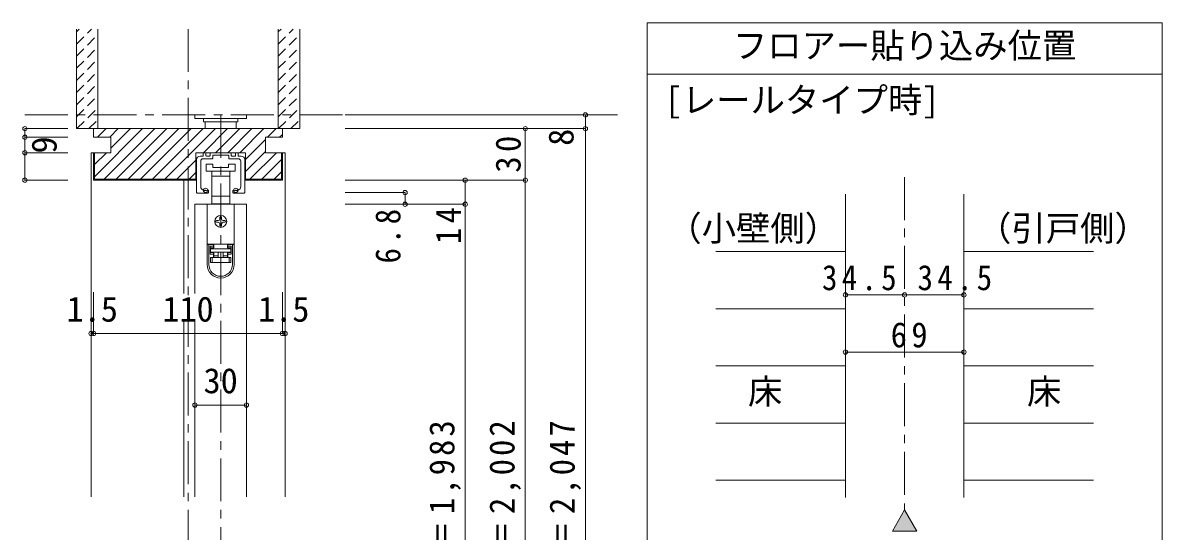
# Model space of a CAD drawing. Units: millimetres at full size, sheet at 1:5. Extents: x -957 to 993, y -689 to 708.
# Drawn here: x -87 to 576, y -224 to 72 of the extents above; entities that cross this region are included whole.
import ezdxf
from ezdxf.enums import TextEntityAlignment as Align

# ---------------------------------------------------------------- set-up
doc = ezdxf.new("R2010")
doc.units = ezdxf.units.MM
doc.header["$LTSCALE"] = 5
doc.header["$PDMODE"] = 32
doc.header["$PDSIZE"] = 2.5
doc.linetypes.add('CHAIN1', pattern=[8, 5, -1, 1, -1])
doc.linetypes.add('DASHED1', pattern=[1.8, 1.2, -0.6])
doc.layers.add('0-B_寸法', color=7, linetype='Continuous', lineweight=9)
doc.styles.add('ＭＳ ゴシック', font='')
doc.styles.get('ＭＳ ゴシック').set_extended_font_data('MS Gothic')

# ---------------------------------------------------------------- blocks, each defined once
blk = doc.blocks.new('01')
at = {"layer": '0-B_寸法'}
for p, q in [((-10.15, 6.02), (-10.15, 7.42)), ((-8.95, 7.72), (-9.85, 7.72)), ((-8.65, 6.02), (-8.65, 7.42)), ((-6.15, 7.42), (-6.15, 6.02)), ((-5.85, 7.72), (5.85, 7.72)), ((6.15, 7.42), (6.15, 6.02)), ((8.65, 6.02), (8.65, 7.42)), ((8.95, 7.72), (9.85, 7.72)), ((10.15, 6.02), (10.15, 7.42)), ((-14, 3.72), (-14, -15.48)), ((-12, 5.72), (-10.45, 5.72)), ((-11.65, 2.72), (-11.65, -12.157)), ((-10.15, 4.22), (-4.95, 4.22)), ((-6.45, 5.72), (-8.35, 5.72)), ((-4.65, 4.52), (-4.65, 5.92)), ((-4.35, 6.22), (-0.3, 6.22)), ((0, 6.52), (-0.3, 6.22)), ((0, 6.52), (0.3, 6.22)), ((4.35, 6.22), (0.3, 6.22)), ((4.65, 4.52), (4.65, 5.92)), ((10.15, 4.22), (4.95, 4.22)), ((6.45, 5.72), (8.35, 5.72)), ((12, 5.72), (10.45, 5.72)), ((11.65, 2.72), (11.65, -12.157)), ((14, 3.72), (14, -15.48)), ((-13.7, -15.78), (-7.45, -15.78)), ((-7.15, -15.48), (-7.15, -14.405)), ((7.15, -15.48), (7.15, -14.405)), ((13.7, -15.78), (7.45, -15.78))]:
    blk.add_line(p, q, dxfattribs=at)
for centre, radius, start, end in [((-9.85, 7.42), 0.3, 90, 180), ((-8.95, 7.42), 0.3, 0, 90), ((-5.85, 7.42), 0.3, 90, 180), ((5.85, 7.42), 0.3, 0, 90), ((8.95, 7.42), 0.3, 90, 180), ((9.85, 7.42), 0.3, 0, 90), ((-12, 3.72), 2, 90, 180), ((-10.15, 2.72), 1.5, 90, 180), ((-10.45, 6.02), 0.3, 270, 0), ((-8.35, 6.02), 0.3, 180, 270), ((-6.45, 6.02), 0.3, 270, 0), ((-4.95, 4.52), 0.3, 270, 0), ((-4.35, 5.92), 0.3, 90, 180), ((4.35, 5.92), 0.3, 0, 90), ((4.95, 4.52), 0.3, 180, 270), ((6.45, 6.02), 0.3, 180, 270), ((8.35, 6.02), 0.3, 270, 0), ((10.45, 6.02), 0.3, 180, 270), ((10.15, 2.72), 1.5, 0, 90), ((12, 3.72), 2, 0, 90), ((-9.65, -12.157), 2, 180, 253.54075), ((9.65, -12.157), 2, 286.45925, 0), ((-13.7, -15.48), 0.3, 180, 270), ((-8.8, -9.28), 5, 253.54075, 284.75682), ((-7.45, -14.405), 0.3, 0, 104.75682), ((-7.45, -15.48), 0.3, 270, 0), ((7.45, -14.405), 0.3, 75.24318, 180), ((7.45, -15.48), 0.3, 180, 270), ((8.8, -9.28), 5, 255.24318, 286.45925), ((13.7, -15.48), 0.3, 270, 0)]:
    blk.add_arc(centre, radius, start, end, dxfattribs=at)
for p in [(-8.8, -14.28), (8.8, -14.28)]:
    blk.add_point(p, dxfattribs=at)

msp = doc.modelspace()

# ---------------------------------------------------------------- linework, layer by layer
at = {"layer": '0-B_寸法', "linetype": 'DASHED1'}
for p, q in [((-56.214, 59.337), (-47.493, 68.058)), ((-56.214, 66.408), (-54.564, 68.058)), ((61.286, 59.337), (70.007, 68.058)), ((61.286, 66.408), (62.936, 68.058)), ((-56.214, 52.266), (-43.714, 64.766)), ((61.286, 52.266), (73.786, 64.766)), ((-56.214, 45.195), (-43.714, 57.695)), ((61.286, 45.195), (73.786, 57.695)), ((-56.214, 38.124), (-43.714, 50.624)), ((61.286, 38.124), (73.786, 50.624)), ((-56.214, 31.053), (-43.714, 43.553)), ((61.286, 31.053), (73.786, 43.553)), ((-56.214, 23.982), (-43.714, 36.482)), ((61.286, 23.982), (73.786, 36.482)), ((-56.214, 16.911), (-43.714, 29.411)), ((61.286, 16.911), (73.786, 29.411)), ((-55.996, 10.058), (-43.714, 22.34)), ((61.504, 10.058), (73.786, 22.34)), ((-48.925, 10.058), (-43.714, 15.269)), ((68.575, 10.058), (73.786, 15.269))]:
    msp.add_line(p, q, dxfattribs=at)
at = {"layer": '0-B_寸法'}
for p, q in [((-56.214, 68.058), (-56.214, 10.058)), ((-43.714, 68.058), (-43.714, 10.058)), ((61.286, 68.058), (61.286, 10.058)), ((73.786, 68.058), (73.786, 10.058)), ((276.069, 71.709), (276.069, -469.784)), ((576.069, 71.709), (276.069, 71.709)), ((-56.214, 18.058), (-56.214, 45.058)), ((61.286, 18.058), (61.286, 45.058)), ((576.069, 41.709), (276.069, 41.709)), ((12.786, 18.058), (12.786, 16.058)), ((12.786, 16.058), (42.786, 16.058)), ((17.786, 16.058), (17.786, 14.058)), ((17.786, 14.058), (37.786, 14.058)), ((18.786, 14.058), (18.786, 10.058)), ((36.786, 10.058), (36.786, 14.058)), ((37.786, 16.058), (37.786, 14.058)), ((42.786, 18.058), (42.786, 16.058)), ((240.18, 18.058), (100.18, 18.058)), ((240.18, 18.058), (240.18, 10.058)), ((-56.214, 10.058), (-43.714, 10.058)), ((-53.714, 10.058), (-52.214, 10.058)), ((63.786, 10.058), (-46.214, 10.058)), ((-46.214, 5.058), (-46.214, 10.058)), ((-45.714, -17.929), (-17.727, 10.058)), ((-43.94, 5.058), (-38.94, 10.058)), ((-40.156, -19.442), (-10.656, 10.058)), ((-36.869, 5.058), (-31.869, 10.058)), ((-36.214, -1.358), (-24.798, 10.058)), ((-33.085, -19.442), (-3.585, 10.058)), ((-26.014, -19.442), (3.486, 10.058)), ((-18.943, -19.442), (10.557, 10.058)), ((-11.871, -19.442), (17.629, 10.058)), ((-4.8, -19.442), (24.7, 10.058)), ((17.771, -3.942), (31.771, 10.058)), ((24.842, -3.942), (38.842, 10.058)), ((31.913, -3.942), (45.913, 10.058)), ((38.984, -3.942), (52.984, 10.058)), ((55.055, 5.058), (60.055, 10.058)), ((61.286, 10.058), (73.786, 10.058)), ((62.126, 5.058), (63.786, 6.718)), ((63.786, 5.058), (63.786, 10.058)), ((63.786, 10.058), (65.286, 10.058)), ((240.18, 10.058), (100.18, 10.058)), ((205.18, -439.942), (205.18, 10.058)), ((240.18, 10.058), (240.18, -427.942)), ((-46.214, 5.058), (-36.214, 5.058)), ((-36.214, 5.058), (-36.214, -3.942)), ((42.186, -7.811), (53.786, 3.789)), ((63.786, 5.058), (53.786, 5.058)), ((53.786, 5.058), (53.786, -3.942)), ((-36.214, -3.942), (-47.714, -3.942)), ((-47.714, -3.942), (-47.714, -204.442)), ((-46.214, -3.942), (-46.214, -19.942)), ((-45.714, -3.942), (-45.714, -19.442)), ((-45.714, -10.858), (-38.798, -3.942)), ((13.386, -19.942), (13.386, -3.942)), ((42.186, -3.942), (13.386, -3.942)), ((42.186, -14.882), (53.786, -3.282)), ((42.186, -19.942), (42.186, -3.942)), ((44.697, -19.442), (60.197, -3.942)), ((53.786, -3.942), (65.286, -3.942)), ((63.286, -3.942), (63.286, -19.442)), ((63.786, -3.942), (63.786, -19.942)), ((65.286, -3.942), (65.286, -204.442)), ((13.386, -8.326), (2.271, -19.442)), ((19.286, -10.642), (19.286, -14.642)), ((23.286, -10.642), (19.286, -10.642)), ((23.286, -12.642), (23.286, -10.642)), ((32.286, -12.642), (23.286, -12.642)), ((32.286, -10.642), (32.286, -12.642)), ((36.286, -10.642), (32.286, -10.642)), ((36.286, -14.642), (36.286, -10.642)), ((51.768, -19.442), (63.286, -7.924)), ((-45.714, -19.442), (13.386, -19.442)), ((9.342, -19.442), (13.386, -15.398)), ((19.286, -14.642), (27.786, -14.642)), ((22.536, -14.642), (22.536, -17.642)), ((22.536, -17.642), (22.536, -29.242)), ((22.536, -17.642), (27.786, -17.642)), ((27.786, -14.642), (36.286, -14.642)), ((27.786, -17.642), (33.036, -17.642)), ((33.036, -17.642), (33.036, -14.642)), ((33.036, -29.242), (33.036, -17.642)), ((42.186, -19.442), (63.286, -19.442)), ((58.839, -19.442), (63.286, -14.995)), ((-46.214, -19.942), (13.386, -19.942)), ((6.286, -19.942), (6.286, -85.918)), ((42.186, -19.942), (63.786, -19.942)), ((205.18, -19.942), (100.18, -19.942)), ((170.18, -19.942), (170.18, -419.942)), ((22.536, -29.242), (22.536, -33.642)), ((27.786, -29.242), (22.536, -29.242)), ((33.036, -29.242), (27.786, -29.242)), ((33.036, -33.642), (33.036, -29.242)), ((135.18, -27.142), (100.18, -27.142)), ((135.18, -27.142), (135.18, -33.942)), ((391.569, -28.174), (391.569, -204.681)), ((460.569, -28.174), (460.569, -204.681)), ((12.786, -33.942), (12.786, -85.918)), ((42.786, -33.942), (12.786, -33.942)), ((19.886, -33.942), (19.886, -57.242)), ((35.686, -33.942), (19.886, -33.942)), ((22.536, -33.642), (23.786, -33.642)), ((31.786, -33.942), (31.786, -33.642)), ((31.786, -33.642), (33.036, -33.642)), ((35.686, -33.942), (35.686, -57.242)), ((42.786, -33.942), (42.786, -204.442)), ((170.18, -33.942), (100.18, -33.942)), ((26.286, -43.442), (25.286, -43.442)), ((25.286, -44.442), (26.286, -44.442)), ((27.286, -41.442), (27.286, -42.442)), ((27.286, -45.442), (27.286, -46.442)), ((28.286, -42.442), (28.286, -41.442)), ((28.286, -46.442), (28.286, -45.442)), ((30.286, -43.442), (29.286, -43.442)), ((29.286, -44.442), (30.286, -44.442)), ((19.886, -57.242), (19.886, -57.342)), ((35.686, -57.242), (19.886, -57.242)), ((19.886, -57.342), (19.886, -69.042)), ((20.886, -57.342), (19.886, -57.342)), ((20.886, -69.042), (20.886, -57.342)), ((23.586, -57.342), (20.886, -57.342)), ((21.686, -58.342), (23.586, -58.342)), ((21.686, -58.342), (21.686, -63.042)), ((23.586, -59.342), (21.686, -59.342)), ((23.786, -59.442), (21.886, -59.442)), ((21.886, -59.442), (21.886, -59.942)), ((22.886, -57.342), (22.886, -57.242)), ((23.586, -57.342), (23.586, -58.342)), ((23.586, -58.342), (23.586, -59.342)), ((23.786, -59.442), (23.786, -57.242)), ((31.786, -57.242), (31.786, -59.442)), ((33.686, -59.442), (31.786, -59.442)), ((31.986, -58.342), (31.986, -57.342)), ((34.686, -57.342), (31.986, -57.342)), ((31.986, -58.342), (33.886, -58.342)), ((32.686, -57.242), (32.686, -57.342)), ((33.686, -59.942), (33.686, -59.442)), ((33.886, -63.042), (33.886, -58.342)), ((35.686, -57.242), (35.686, -57.342)), ((35.686, -69.042), (35.686, -57.342)), ((23.586, -63.042), (21.686, -63.042)), ((21.886, -67.942), (21.886, -64.942)), ((21.886, -64.942), (22.886, -64.942)), ((22.886, -64.942), (22.886, -67.942)), ((22.886, -64.942), (32.686, -64.942)), ((23.586, -63.042), (23.586, -64.942)), ((23.786, -63.942), (23.786, -61.942)), ((23.786, -63.942), (26.286, -63.942)), ((23.786, -64.942), (23.786, -63.942)), ((26.286, -61.942), (26.286, -64.942)), ((29.286, -61.942), (29.286, -64.942)), ((31.786, -61.942), (31.786, -63.942)), ((31.986, -62.042), (33.886, -62.042)), ((31.986, -63.042), (31.986, -62.042)), ((31.986, -64.942), (31.986, -63.042)), ((33.886, -63.042), (31.986, -63.042)), ((32.686, -67.942), (32.686, -64.942)), ((32.686, -64.942), (33.686, -64.942)), ((33.686, -64.942), (33.686, -67.942)), ((316.069, -61.476), (391.569, -61.476)), ((460.569, -61.476), (536.069, -61.476)), ((22.886, -67.942), (21.886, -67.942)), ((32.686, -67.942), (22.886, -67.942)), ((33.686, -67.942), (32.686, -67.942)), ((-46.214, -109.246), (-46.214, -85.188)), ((-46.214, -109.246), (-46.214, -85.188)), ((63.786, -109.246), (63.786, -88.688)), ((391.569, -86.736), (426.069, -86.736)), ((426.069, -86.736), (460.569, -86.736)), ((316.069, -94.777), (391.569, -94.777)), ((460.569, -94.777), (536.069, -94.777)), ((6.286, -100.847), (6.286, -204.442)), ((12.786, -100.847), (12.786, -204.442)), ((-46.214, -109.246), (63.786, -109.246)), ((391.569, -120.037), (460.569, -120.037)), ((316.069, -128.078), (391.569, -128.078)), ((460.569, -128.078), (536.069, -128.078)), ((12.786, -150.942), (42.786, -150.942)), ((316.069, -161.38), (391.569, -161.38)), ((460.569, -161.38), (536.069, -161.38)), ((316.069, -194.681), (391.569, -194.681)), ((460.569, -194.681), (536.069, -194.681)), ((426.069, -211.948), (418.931, -224.31)), ((426.069, -211.948), (418.931, -224.31)), ((426.069, -211.948), (433.206, -224.31)), ((426.069, -211.948), (433.206, -224.31)), ((433.206, -224.31), (418.931, -224.31)), ((418.931, -224.31), (433.206, -224.31))]:
    msp.add_line(p, q, dxfattribs=at)
at = {"layer": '0-B_寸法', "linetype": 'CHAIN1'}
for p, q in [((8.786, 68.058), (8.786, -449.942)), ((-86.214, 18.058), (259.18, 18.058)), ((27.786, 18.058), (27.786, -439.942)), ((426.069, -18.174), (426.069, -211.948))]:
    msp.add_line(p, q, dxfattribs=at)
at = {"layer": '0-B_寸法', "color": 4}
for p, q in [((-86.214, 10.058), (-86.214, 5.058)), ((-86.214, 10.058), (-61.214, 10.058)), ((-86.214, 5.058), (-61.214, 5.058)), ((-86.214, 5.058), (-86.214, -3.942)), ((-86.214, -3.942), (-61.214, -3.942)), ((-86.214, -3.942), (-86.214, -19.942)), ((-86.214, -19.942), (-61.214, -19.942)), ((-47.714, -109.246), (-47.714, -85.188)), ((-46.214, -109.246), (-46.214, -85.188)), ((63.786, -109.246), (63.786, -85.188)), ((65.286, -109.246), (65.286, -85.188)), ((-47.714, -109.246), (-46.214, -109.246)), ((63.786, -109.246), (65.286, -109.246))]:
    msp.add_line(p, q, dxfattribs=at)
at = {"layer": '0-B_寸法'}
for points in [[(576.069, 71.709), (576.069, -469.784), (276.069, -469.784)], [(31.786, -33.642), (23.786, -33.642), (23.786, -33.942)], [(33.886, -59.342), (31.986, -59.342), (31.986, -58.342)], [(35.686, -57.342), (34.686, -57.342), (34.686, -69.042)], [(21.686, -62.042), (23.586, -62.042), (23.586, -63.042)], [(29.286, -63.942), (31.786, -63.942), (31.786, -64.942)]]:
    msp.add_lwpolyline(points, dxfattribs=at)
msp.add_lwpolyline([(33.686, -61.942), (21.886, -61.942), (21.886, -59.942), (33.686, -59.942)], close=True, dxfattribs=at)
msp.add_circle((27.786, -43.942), 3.5, dxfattribs=at)
for centre, radius, start, end in [((25.286, -43.942), 0.5, 90, 180), ((25.286, -43.942), 0.5, 180, 270), ((26.286, -42.442), 1, 270, 0), ((26.286, -45.442), 1, 0, 90), ((27.786, -41.442), 0.5, 90, 180), ((27.786, -46.442), 0.5, 180, 270), ((27.786, -41.442), 0.5, 0, 90), ((27.786, -46.442), 0.5, 270, 0), ((29.286, -42.442), 1, 180, 270), ((29.286, -45.442), 1, 90, 180), ((30.286, -43.942), 0.5, 0, 90), ((30.286, -43.942), 0.5, 270, 0), ((27.786, -69.042), 7.9, 180, 0), ((27.786, -69.042), 6.9, 180, 0)]:
    msp.add_arc(centre, radius, start, end, dxfattribs=at)
for p in [(240.18, 18.058), (-86.214, 10.058), (205.18, 10.058), (240.18, 10.058), (-86.214, 5.058), (-86.214, -3.942), (-86.214, -19.942), (170.18, -19.942), (205.18, -19.942), (135.18, -27.142), (135.18, -33.942), (170.18, -33.942), (391.569, -86.736), (426.069, -86.736), (460.569, -86.736), (-47.714, -109.246), (-46.214, -109.246), (-46.214, -109.246), (63.786, -109.246), (63.786, -109.246), (65.286, -109.246), (391.569, -120.037), (460.569, -120.037), (12.786, -150.942), (42.786, -150.942)]:
    msp.add_point(p, dxfattribs=at)
at = {"layer": '0-B_寸法', "color": 16}
msp.add_solid([(418.931, -224.31), (426.069, -211.948), (433.206, -224.31)], dxfattribs=at)

# ---------------------------------------------------------------- block references
at = {"layer": '0-B_寸法'}
msp.add_blockref('01', (27.786, -11.662), dxfattribs=at)

# ---------------------------------------------------------------- texts
at = {"layer": '0-B_寸法', "style": 'ＭＳ ゴシック'}
for s, p in [('フロアー貼り込み位置', (326.069, 46.709)), ('[レールタイプ時]', (286.409, 15.02)), ('（小壁側）', (287.902, -59.689)), ('（引戸側）', (468.265, -59.689)), ('1.5', (-61.964, -106.746)), ('110', (-6.214, -106.746)), ('1.5', (49.536, -106.746)), ('30', (17.786, -148.442)), ('床', (334.819, -154.729)), ('床', (497.319, -154.729))]:
    msp.add_text(s, height=14.66, dxfattribs=at).set_placement(p, align=Align.BOTTOM_LEFT)
for s, p in [('8', (237.68, 0.058)), ('9', (-63.353, -4.442))]:
    msp.add_text(s, height=14.66, rotation=90, dxfattribs=at).set_placement(p, align=Align.BOTTOM_LEFT)
at = {"layer": '0-B_寸法', "char_height": 14.66, "attachment_point": 7, "rotation": 90, "style": 'ＭＳ ゴシック'}
for s, insert in [('\\T1.27;\\W0.95;30', (202.68, -15.567)), ('\\T1.27;\\W0.9;6.8', (132.68, -68.442)), ('\\T1.27;\\W0.95;14', (167.68, -57.192)), ('\\T1.19;\\W0.95;ＤＨ＝1,983', (167.68, -282.192)), ('\\T1.19;\\W0.95;枠内＝2,002', (202.68, -282.192)), ('\\T1.19;\\W0.95;枠外＝2,047', (237.68, -282.192))]:
    msp.add_mtext(s, dxfattribs=dict(at, insert=insert))
at = {"layer": '0-B_寸法', "char_height": 14.66, "attachment_point": 7, "style": 'ＭＳ ゴシック'}
for s, insert in [('\\T1.28;\\W0.9;34.5', (377.95, -84.236)), ('\\T1.28;\\W0.9;34.5', (433.588, -84.236)), ('\\T1.27;\\W0.95;69', (417.944, -117.537))]:
    msp.add_mtext(s, dxfattribs=dict(at, insert=insert))

doc.saveas('drawing.dxf')
